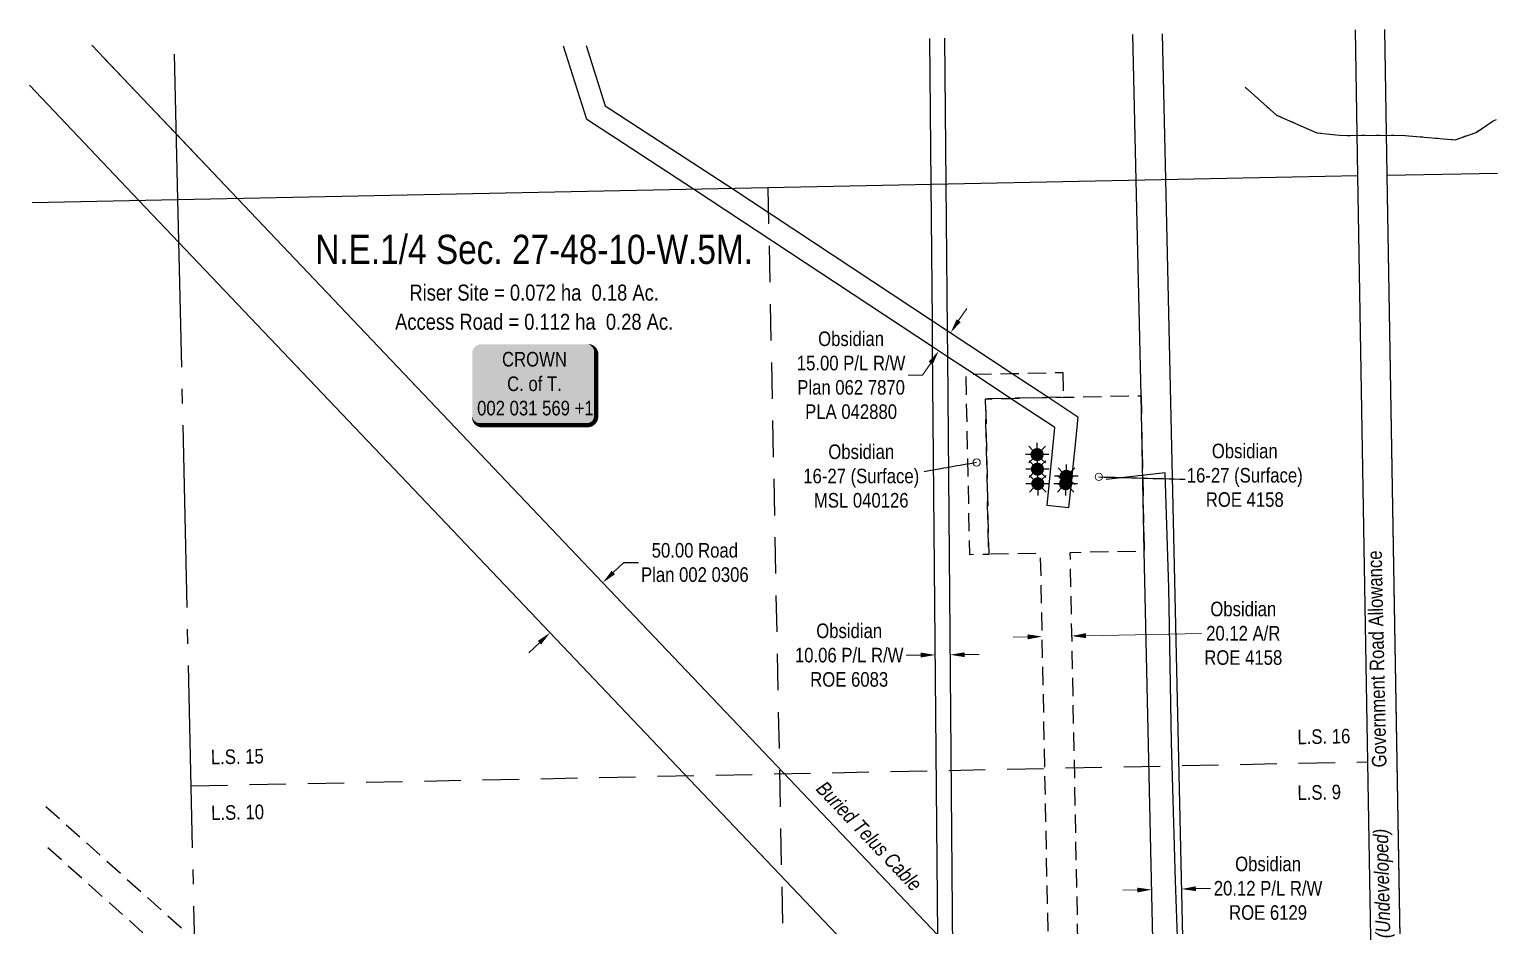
# Model space of a CAD drawing. Extents: x 605540 to 611067, y 5891573 to 5895936.
# Drawn here: x 608235 to 609242, y 5892795 to 5893410 of the extents above; entities that cross this region are included whole.
import ezdxf
from ezdxf.enums import TextEntityAlignment as Align

# ---------------------------------------------------------------- set-up
doc = ezdxf.new("R2010")
doc.units = 0
doc.header["$LTSCALE"] = 5
doc.header["$PDSIZE"] = 0.5
for name, pattern in [('foc-ACCESSROAD', [3.75, 2.5, -1.25]), ('foc-LSD', [8, 5, -3]), ('foc-QUARTERLINE', [33, 25, -3, 2, -3]), ('foc-WHEELTRACKS', [2, 0.4, -1.6])]:
    doc.linetypes.add(name, pattern=pattern)
doc.layers.get('Defpoints').update_dxf_attribs({"color": 9})
for name, color, linetype in [('AS-OWNER', 7, 'Continuous'), ('AS-POWER', 104, 'foc-POWER'), ('AS-TELUS', 224, 'foc-TEL'), ('C-RW', 13, 'Continuous'), ('C-SYMBOL', 7, 'Continuous'), ('C-WS', 13, 'foc-ACCESSROAD'), ('C-WS-S', 8, 'Continuous'), ('L-AREAREQUIRED', 7, 'Continuous'), ('L-AREAWORK', 7, 'Continuous'), ('L-QSEC', 8, 'foc-QUARTERLINE'), ('L-ROAD-T', 7, 'Continuous'), ('L-SEC', 7, 'Continuous'), ('L-SECTION-LSD', 7, 'foc-LSD'), ('L-TITLEDB', 4, 'Continuous'), ('L-TITLEDB-T', 4, 'Continuous'), ('T-WATER-P3', 160, 'foc-WHEELTRACKS')]:
    doc.layers.add(name, color=color, linetype=linetype)
for name, color, linetype, lineweight in [('C-RW-T', 13, 'Continuous', 9), ('C-WS-T', 13, 'Continuous', 9), ('T-TEXT', 48, 'Continuous', 18)]:
    doc.layers.add(name, color=color, linetype=linetype, lineweight=lineweight)
doc.styles.add('100L', font='ARIALN.TTF', dxfattribs={"height": 11})
doc.styles.add('175L', font='ARIALN.TTF', dxfattribs={"height": 20})
doc.styles.add('80', font='ARIALN.TTF', dxfattribs={"height": 10})
doc.styles.add('80CG', font='ARIALN.TTF', dxfattribs={"height": 10})
doc.styles.add('80L', font='ARIALN.TTF', dxfattribs={"height": 10})
doc.styles.add('80LS', font='ARIALNI.TTF', dxfattribs={"height": 10})
doc.styles.add('foc-LtypeFont', font='ARIALN.TTF', dxfattribs={"height": 7.35})
doc.linetypes.add('foc-POWER', pattern='A,6,-1,["P",foc-LtypeFont,S=0.2,R=0,X=-0.625,Y=-0.75],-1.24,4', length=12.24)
doc.linetypes.add('foc-TEL', pattern='A,2,-1,["T",foc-LtypeFont,S=0.2,R=0,X=-0.425,Y=-0.75],-1.24,8', length=12.24)
doc.linetypes.add('foc-TEL-NOLINE', pattern='A,0,-2,["T",foc-LtypeFont,S=0.2,R=0,X=-0.425,Y=-0.75],-10.24', length=12.24)
doc.linetypes.add('foc-TOPO-flowdirection-NOLINE', pattern='A,0,[">",foc-LtypeFont,S=0.3,R=0,X=0,Y=-0.945],-20,[">",foc-LtypeFont,S=0.3,R=0,X=0,Y=-0.945],0', length=20)
doc.dimstyles.new('Compass 5 000', dxfattribs={"dimscale": 5, "dimtxt": 9, "dimasz": 2, "dimexe": 0.2, "dimexo": 0.0625, "dimgap": 0.5, "dimtad": 0, "dimtih": 1, "dimtoh": 1, "dimzin": 0, "dimdsep": 46, "dimtxsty": '80CG', "dimcen": 0.1, "dimse1": 1, "dimse2": 1, "dimclrd": 256, "dimclrt": 256, "dimaunit": 1, "dimadec": 4, "dimazin": 0, "dimtfac": 0.06, "dimtofl": 0, "dimtmove": 0, "dimatfit": 1, "dimfxl": 0.2, "dimtolj": 1, "dimtzin": 0, "dimlwd": -1, "dimarcsym": 0})

# ---------------------------------------------------------------- blocks, each defined once
blk = doc.blocks.new('*D38')
at = {"layer": 'C-RW-T', "transparency": 16777216}
for p, q in [((608872.2, 5893209.9), (608877.7, 5893218.3)), ((608853, 5893180.8), (608847.5, 5893172.4)), ((608847.5, 5893172.4), (608837.5, 5893172.4))]:
    blk.add_line(p, q, dxfattribs=at)
for points in [[(608870.8, 5893210.8), (608873.6, 5893209), (608866.7, 5893201.6)], [(608851.6, 5893181.7), (608854.4, 5893179.9), (608858.5, 5893189.1)]]:
    blk.add_solid(points, dxfattribs=at)
at = {"layer": 'Defpoints', "color": 0, "transparency": 16777216}
for p in [(608822, 5893231.1), (608813.8, 5893218.6), (608858.5, 5893189.1)]:
    blk.add_point(p, dxfattribs=at)
at = {"layer": 'C-RW-T', "transparency": 16777216, "insert": (608798.4, 5893172.4), "char_height": 10, "attachment_point": 5, "style": '80CG'}
blk.add_mtext('\\A1;Obsidian\\P15.00 P/L R/W\\PPlan 062 7870\\PPLA 042880', dxfattribs=at)
blk = doc.blocks.new('*D43')
at = {"layer": 'C-RW-T', "transparency": 16777216}
for p, q in [((608846.2, 5892980.4), (608836.2, 5892980.3)), ((608876.3, 5892980.7), (608886.3, 5892980.8))]:
    blk.add_line(p, q, dxfattribs=at)
for points in [[(608846.2, 5892982.1), (608846.2, 5892978.7), (608856.2, 5892980.5)], [(608876.2, 5892982.3), (608876.3, 5892979), (608866.3, 5892980.6)]]:
    blk.add_solid(points, dxfattribs=at)
at = {"layer": 'Defpoints', "color": 0, "transparency": 16777216}
for p in [(608856.1, 5892987.4), (608866.2, 5892987.5), (608856.2, 5892980.5)]:
    blk.add_point(p, dxfattribs=at)
at = {"layer": 'C-RW-T', "transparency": 16777216, "insert": (608797.1, 5892980.3), "char_height": 10, "attachment_point": 5, "style": '80CG'}
blk.add_mtext('\\A1;Obsidian\\P10.06 P/L R/W\\PROE 6083', dxfattribs=at)
blk = doc.blocks.new('*D45')
at = {"layer": 'C-RW-T', "transparency": 16777216}
for p, q in [((609035, 5892820.1), (609045, 5892820.3)), ((608994.8, 5892819.2), (608984.8, 5892819))]:
    blk.add_line(p, q, dxfattribs=at)
for points in [[(608994.7, 5892820.8), (608994.8, 5892817.5), (609004.8, 5892819.4)], [(609034.9, 5892821.7), (609035, 5892818.4), (609025, 5892819.8)]]:
    blk.add_solid(points, dxfattribs=at)
at = {"layer": 'Defpoints', "color": 0, "transparency": 16777216}
for p in [(609004.6, 5892825.1), (609024.8, 5892825.6), (609025, 5892819.8)]:
    blk.add_point(p, dxfattribs=at)
at = {"layer": 'C-RW-T', "transparency": 16777216, "insert": (609084.5, 5892820.3), "char_height": 10, "attachment_point": 5, "style": '80CG'}
blk.add_mtext('\\A1;Obsidian\\P20.12 P/L R/W\\PROE 6129', dxfattribs=at)
blk = doc.blocks.new('*D52')
at = {"layer": 'C-WS-T', "transparency": 16777216}
for p, q in [((608919.5, 5892992.9), (608909.5, 5892992.7)), ((608959.7, 5892993.7), (609038.9, 5892995.3))]:
    blk.add_line(p, q, dxfattribs=at)
for points in [[(608919.5, 5892994.6), (608919.6, 5892991.2), (608929.5, 5892993.1)], [(608959.6, 5892995.4), (608959.7, 5892992), (608949.7, 5892993.5)]]:
    blk.add_solid(points, dxfattribs=at)
at = {"layer": 'Defpoints', "color": 0, "transparency": 16777216}
for p in [(608929.3, 5893005.5), (608949.4, 5893005.9), (608949.7, 5892993.5)]:
    blk.add_point(p, dxfattribs=at)
at = {"layer": 'C-WS-T', "transparency": 16777216, "insert": (609067.5, 5892995.3), "char_height": 10, "attachment_point": 5, "style": '80CG'}
blk.add_mtext('\\A1;Obsidian\\P20.12 A/R\\PROE 4158', dxfattribs=at)
blk = doc.blocks.new('*D62')
at = {"layer": 'Defpoints', "color": 0, "transparency": 16777216}
for p in [(608628, 5893030.1), (608637.8, 5893019.8), (608601.6, 5892985.4)]:
    blk.add_point(p, dxfattribs=at)
at = {"layer": 'L-TITLEDB-T', "transparency": 16777216}
for p, q in [((608635.2, 5893037), (608642.5, 5893043.9)), ((608642.5, 5893043.9), (608652.5, 5893043.9)), ((608584.5, 5892988.8), (608577.3, 5892982))]:
    blk.add_line(p, q, dxfattribs=at)
for points in [[(608634.1, 5893038.2), (608636.4, 5893035.8), (608628, 5893030.1)], [(608583.4, 5892990.1), (608585.7, 5892987.6), (608591.8, 5892995.7)]]:
    blk.add_solid(points, dxfattribs=at)
at = {"layer": 'L-TITLEDB-T', "transparency": 16777216, "insert": (608691.2, 5893043.9), "char_height": 10, "attachment_point": 5, "style": '80CG'}
blk.add_mtext('\\A1;50.00 Road\\PPlan 002 0306', dxfattribs=at)
blk = doc.blocks.new('*U35')
h = blk.add_hatch(color=255)
edge = h.paths.add_edge_path()
edge.add_line((-36.5, -28.5), (36.5, -28.5))
edge.add_arc((36.5, -22.5), 6, 270, 360)
edge.add_line((42.5, -22.5), (42.5, 21))
edge.add_arc((36.5, 21), 6, 0, 90)
edge.add_line((36.5, 27), (-36.5, 27))
edge.add_arc((-36.5, 21), 6, 90, 180)
edge.add_line((-42.5, 21), (-42.5, -22.5))
edge.add_arc((-36.5, -22.5), 6, 180, 270)
at = {"color": 14, "flags": 128}
blk.add_lwpolyline([(-36.5, -28.5, 3, 3, 0), (36.5, -28.5, 3, 3, 0.414214), (42.5, -22.5, 3, 3, 0), (42.5, 21, 3, 0, 0.414214), (36.5, 27, 0, 0, 0), (-36.5, 27, 0, 0, 0.414214), (-42.5, 21, 0, 0, 0), (-42.5, -22.5, 0, 3, 0.414214)], format="xyseb", close=True, dxfattribs=at)
at = {"color": 14, "style": '80'}
blk.add_attdef('ENTER_TEXT_001', (-26.8, -4.9), '', height=10, dxfattribs=at)
blk = doc.blocks.new('GAS')
h = blk.add_hatch(color=255)
h.dxf.hatch_style = 1
edge = h.paths.add_edge_path()
edge.add_arc((0, 0), 0.9, 0, 360)
for p, q in [((-0.81, 0), (-1.62, 0)), ((-0.57, 0.57), (-1.14, 1.14)), ((0, 0.81), (0, 1.62)), ((0.57, 0.57), (1.14, 1.14)), ((1.62, 0), (0.81, 0)), ((-0.57, -0.57), (-1.14, -1.14)), ((0, -0.81), (0, -1.62)), ((1.14, -1.14), (0.57, -0.57))]:
    blk.add_line(p, q)
blk.add_circle((0, 0), 0.8)

msp = doc.modelspace()

# ---------------------------------------------------------------- linework, layer by layer
at = {"layer": 'AS-POWER', "flags": 128}
msp.add_lwpolyline([(609048.637, 5891597.616), (609045.973, 5891720.697), (609044.102, 5891803.147), (609045.518, 5891873.676), (609040.545, 5891971.321), (609040.765, 5892075.831), (609042.722, 5892137.856), (609042.481, 5892184.259), (609042.08, 5892283.65), (609037.61, 5892383.287), (609032.667, 5892497.356), (609029.562, 5892622.406), (609024.509, 5892729.33), (609021.072, 5892825.351), (609018.269, 5892920.607), (609016.464, 5893026.632), (609013.922, 5893105.485), (608973.355, 5893100.843)], dxfattribs=at)
at = {"layer": 'AS-TELUS', "linetype": 'foc-TEL-NOLINE', "flags": 128}
msp.add_lwpolyline([(609179.901, 5892505.202), (609166.244, 5893309.827)], dxfattribs=at)
at = {"layer": 'C-RW'}
for points in [[(609008.293, 5892662.254), (608999.532, 5893051.701), (608997.349, 5893158.417), (608994.019, 5893306.371), (608991.769, 5893406.308)], [(609011.833, 5893406.717), (609014.069, 5893306.78), (609028.448, 5892664.173)], [(608616.562, 5893398.663), (608629.614, 5893357.427), (608716.546, 5893300.726), (608854.16, 5893209.835), (608864.285, 5893203.148), (608908.995, 5893173.621), (608933.982, 5893157.119), (608953.966, 5893143.922), (608952.277, 5893127.228), (608947.65, 5893081.482), (608932.863, 5893082.977), (608938.273, 5893136.469), (608907.79, 5893156.584), (608882.781, 5893173.085), (608864.445, 5893185.183), (608854.32, 5893191.865), (608690.161, 5893300.19), (608636.692, 5893335.064), (608617.045, 5893347.881), (608601.072, 5893398.348)], [(608862.503, 5893403.675), (608863.391, 5893303.711), (608864.285, 5893203.148), (608864.445, 5893185.183), (608868.067, 5892777.424), (608857.906, 5892788.119), (608854.32, 5893191.865), (608854.16, 5893209.835), (608853.328, 5893303.507), (608852.439, 5893403.469)]]:
    msp.add_lwpolyline(points, dxfattribs=at)
at = {"layer": 'C-WS', "flags": 128}
for points in [[(608943.644, 5893174.33), (608943.992, 5893157.325), (608933.982, 5893157.119), (608907.79, 5893156.584), (608890.634, 5893156.233), (608892.817, 5893049.518), (608879.812, 5893049.251), (608877.282, 5893172.972), (608882.781, 5893173.085), (608908.995, 5893173.621), (608943.644, 5893174.33)], [(608997.349, 5893158.417), (608999.532, 5893051.701), (608948.538, 5893050.658), (608954.981, 5892724.826), (608955.787, 5892685.098), (608935.213, 5892706.754), (608934.854, 5892724.422), (608928.411, 5893050.246), (608892.817, 5893049.518), (608890.634, 5893156.233), (608907.79, 5893156.584), (608933.982, 5893157.12), (608943.992, 5893157.325), (608997.349, 5893158.417)]]:
    msp.add_lwpolyline(points, close=True, dxfattribs=at)
msp.add_lwpolyline([(608245.834, 5892876.452), (608348.016, 5892785.045), (608451.642, 5892692.346), (608460.438, 5892684.895), (608538.792, 5892618.562), (608541.902, 5892615.929), (608684.683, 5892495.041), (608722.145, 5892463.332), (608726.912, 5892459.296), (608730.293, 5892456.555), (608738.578, 5892449.838), (608742.863, 5892446.364), (608751.035, 5892439.736), (608861.801, 5892349.927), (608871.968, 5892341.684), (608893.892, 5892323.908), (608893.788, 5892328.489), (608893.283, 5892350.862), (608942.408, 5892351.973), (608939.4, 5892500.287), (608938.431, 5892548.088), (608938.15, 5892561.955), (608937.948, 5892571.87), (608937.908, 5892573.832), (608937.821, 5892578.132), (608937.669, 5892585.618), (608937.432, 5892597.309), (608936.713, 5892632.759), (608957.287, 5892611.112), (608957.317, 5892609.617), (608957.555, 5892597.927), (608957.794, 5892586.134), (608958.949, 5892529.168), (608959.432, 5892505.384), (608959.527, 5892500.703), (608962.535, 5892352.429), (608981.447, 5892352.857), (608998.316, 5892353.239), (609015.237, 5892353.622), (609016.981, 5892276.539), (609017.201, 5892266.813), (609017.361, 5892259.719), (609017.598, 5892249.274), (609017.789, 5892240.846), (609017.996, 5892231.667), (608985.551, 5892230.932), (608955.921, 5892230.262), (608947.837, 5892230.079), (608896.042, 5892228.907), (608895.688, 5892244.21), (608895.38, 5892258.172), (608895.352, 5892259.396), (608895.044, 5892273.002), (608894.761, 5892285.512), (608894.682, 5892288.998), (608894.49, 5892297.507), (608872.665, 5892315.202), (608862.377, 5892323.544), (608720.531, 5892438.554), (608714.068, 5892443.794), (608712.287, 5892445.3), (608704.222, 5892452.13), (608654.268, 5892494.415), (608438.424, 5892677.16), (608348.641, 5892757.475), (608246.461, 5892848.882)], dxfattribs=at)
at = {"layer": 'L-QSEC'}
for p, q in [((608336.486, 5893293.018), (608334.21, 5893392.91)), ((608354.071, 5892518.247), (608336.486, 5893293.018))]:
    msp.add_line(p, q, dxfattribs=at)
at = {"layer": 'L-SEC'}
for p, q in [((609146.135, 5893309.473), (609144.439, 5893409.419)), ((609166.243, 5893309.882), (609164.547, 5893409.829)), ((608336.486, 5893293.018), (609146.135, 5893309.473)), ((609166.244, 5893309.827), (609242.018, 5893311.198)), ((609179.901, 5892505.202), (609166.244, 5893309.827)), ((608236.41, 5893291.023), (608336.486, 5893293.018))]:
    msp.add_line(p, q, dxfattribs=at)
at = {"layer": 'L-SECTION-LSD'}
for p, q in [((608741.311, 5893301.245), (608757.272, 5892496.551)), ((608345.619, 5892890.642), (609152.964, 5892907.15))]:
    msp.add_line(p, q, dxfattribs=at)
at = {"layer": 'L-TITLEDB'}
for points in [[(608284.17, 5893391.89), (608335.463, 5893337.931), (608377.349, 5893293.846), (608605.88, 5893053.398), (608857.906, 5892788.119)], [(608858.557, 5892714.994), (608569.697, 5893018.943), (608337.155, 5893263.566), (608309.716, 5893292.483), (608234.579, 5893371.551)]]:
    msp.add_lwpolyline(points, dxfattribs=at)
at = {"layer": 'T-WATER-P3', "flags": 128}
msp.add_lwpolyline([(609068.738, 5893370.076), (609090.301, 5893351.04), (609117.858, 5893338.811), (609135.866, 5893337.042), (609175.731, 5893337.244), (609212.925, 5893334.078), (609227.257, 5893339.127), (609239.045, 5893347.16), (609241.2, 5893348.04)], dxfattribs=at)
at = {"layer": 'T-WATER-P3', "linetype": 'foc-TOPO-flowdirection-NOLINE', "flags": 128}
msp.add_lwpolyline([(609068.738, 5893370.076), (609090.301, 5893351.04), (609117.858, 5893338.811), (609135.866, 5893337.042), (609175.731, 5893337.244), (609212.925, 5893334.078), (609227.257, 5893339.127), (609239.045, 5893347.16), (609241.2, 5893348.04)], dxfattribs=at)

# ---------------------------------------------------------------- block references
at = {"layer": 'AS-OWNER'}
ref = msp.add_blockref('*U35', (608580.941, 5893166.669), dxfattribs=at)
ref.add_attrib('ENTER_TEXT_001', 'CROWN', (608558.881, 5893178.441), dxfattribs={"layer": '0', "color": 14, "height": 10, "style": '80'})
ref.add_attrib('ENTER_TEXT_002', 'C. of T.', (608562.377, 5893161.597), dxfattribs={"layer": '0', "color": 14, "height": 10, "style": '80'})
ref.add_attrib('ENTER_TEXT_003', '002 031 569 +1', (608541.794, 5893144.89), dxfattribs={"layer": '0', "color": 14, "height": 10, "style": '80'})
at = {"layer": 'C-WS-S', "xscale": 4.997965, "yscale": 4.997965, "zscale": 4.997965}
for p in [(608926.051, 5893118.002), (608926.279, 5893107.995), (608926.506, 5893097.988), (608945.622, 5893097.979), (608946.107, 5893103.107)]:
    msp.add_blockref('GAS', p, dxfattribs=at)

# ---------------------------------------------------------------- texts
at = {"layer": 'AS-TELUS', "linetype": 'foc-TEL-NOLINE', "insert": (608810.819, 5892856.111), "char_height": 9.99593, "width": 97.19549, "attachment_point": 5, "rotation": 313.532474, "style": '80CG'}
msp.add_mtext('\\A1;{\\fArial Narrow|b0|i1|c0|p34;Buried Telus Cable}', dxfattribs=at)
at = {"layer": 'C-SYMBOL', "color": 3, "style": '175L'}
msp.add_text('N.E.1/4 Sec. 27-48-10-W.5M.', height=19.99186, dxfattribs=at).set_placement((608580.941, 5893242.845), align=Align.BOTTOM_CENTER)
at = {"layer": 'C-WS-T', "char_height": 9.99593, "width": 78.9628, "attachment_point": 5, "style": '80CG'}
for s, insert in [('\\A1;Obsidian\\P16-27 (Surface)\\PMSL 040126', (608805.367, 5893103.221)), ('\\A1;Obsidian\\P16-27 (Surface)\\PROE 4158', (609068.511, 5893103.728))]:
    msp.add_mtext(s, dxfattribs=dict(at, insert=insert))
at = {"layer": 'L-AREAREQUIRED', "color": 5, "style": '100L'}
msp.add_text('Riser Site = 0.072 ha  0.18 Ac.', height=10.99552, dxfattribs=at).set_placement((608580.941, 5893220.354), align=Align.BOTTOM_CENTER)
at = {"layer": 'L-AREAWORK', "color": 5, "style": '100L'}
msp.add_text('Access Road = 0.112 ha  0.28 Ac.', height=10.99552, dxfattribs=at).set_placement((608580.941, 5893200.362), align=Align.BOTTOM_CENTER)
at = {"layer": 'L-ROAD-T', "style": '80L'}
msp.add_text('Government Road Allowance', height=9.99593, rotation=91.279728, dxfattribs=at).set_placement((609159.154, 5892977.714), align=Align.MIDDLE_CENTER)
at = {"layer": 'L-SECTION-LSD', "insert": (609104.532, 5892929.14), "char_height": 9.9959, "attachment_point": 1, "rotation": 1.166255, "style": '100L', "bg_fill": 3, "box_fill_scale": 1.5, "bg_fill_color": 256, "bg_fill_transparency": 0}
msp.add_mtext_dynamic_manual_height_columns('L.S. 16', width=36.94144, gutter_width=55, heights=[0], dxfattribs=at)
at = {"layer": 'T-TEXT', "style": '80LS'}
msp.add_text('(Undeveloped)', height=9.99593, rotation=91.279728, dxfattribs=at).set_placement((609162.596, 5892823.627), align=Align.MIDDLE_CENTER)

# ---------------------------------------------------------------- dimensions: what is measured, and where the dimension line sits
at = {"layer": 'C-RW-T'}
dim = msp.add_linear_dim(base=(608858.48, 5893189.12), p1=(608822.035, 5893231.053), p2=(608813.814, 5893218.594), angle=236.580117, text='Obsidian\\P15.00 P/L R/W\\PPlan 062 7870\\PPLA 042880', dimstyle='Compass 5 000', dxfattribs=at)
dim.commit()
dim.dimension.update_dxf_attribs({"geometry": '*D38', "text_midpoint": (608798.379, 5893172.427), "dimtype": 161})
for p1, p2, distance, text, picture, middle in [((608866.201, 5892987.477), (608856.136, 5892987.388), 6.89, 'Obsidian\\P10.06 P/L R/W\\PROE 6083', '*D43', (608797.112, 5892980.32)), ((609004.63, 5892825.1), (609024.837, 5892825.553), -5.704, 'Obsidian\\P20.12 P/L R/W\\PROE 6129', '*D45', (609084.499, 5892820.297))]:
    dim = msp.add_aligned_dim(p1=p1, p2=p2, distance=distance, text=text, dimstyle='Compass 5 000', dxfattribs=at)
    dim.commit()
    dim.dimension.update_dxf_attribs({"geometry": picture, "text_midpoint": middle})
at = {"layer": 'C-WS-T'}
dim = msp.add_linear_dim(base=(608949.668, 5892993.503), p1=(608929.296, 5893005.487), p2=(608949.423, 5893005.884), angle=1.13276, text='Obsidian\\P20.12 A/R\\PROE 4158', dimstyle='Compass 5 000', dxfattribs=at)
dim.commit()
dim.dimension.update_dxf_attribs({"geometry": '*D52', "text_midpoint": (609067.451, 5892995.268), "dimtype": 161})
at = {"layer": 'L-TITLEDB-T'}
dim = msp.add_aligned_dim(p1=(608601.578, 5892985.397), p2=(608637.795, 5893019.805), distance=14.263, text='50.00 Road\\PPlan 002 0306', dimstyle='Compass 5 000', dxfattribs=at)
dim.commit()
dim.dimension.update_dxf_attribs({"geometry": '*D62', "text_midpoint": (608691.206, 5893043.92)})

# ---------------------------------------------------------------- leaders
at = {"layer": 'C-WS-T', "path_type": 1}
for points in [[(608884.55, 5893112.547), (608848.521, 5893106.193)], [(608968.418, 5893102.699), (609027.731, 5893101.052)]]:
    msp.add_leader(points, dimstyle='Compass 5 000', override={"dimasz": 1, "dimldrblk": 'DotBlank'}, dxfattribs=at)

# ---------------------------------------------------------------- next in the draw order: linework, layer by layer
at = {"layer": 'L-SEC'}
msp.add_line((609159.793, 5892504.837), (609146.135, 5893309.464), dxfattribs=at)

# ---------------------------------------------------------------- next in the draw order: texts
at = {"layer": 'L-SECTION-LSD', "attachment_point": 1, "rotation": 1.166255, "style": '100L', "bg_fill": 3, "box_fill_scale": 1.5, "bg_fill_color": 256, "bg_fill_transparency": 0}
for s, width, insert, char_height in [('\\pi1.8601;L.S. 15', 36.85945, (608357.151, 5892915.308), 9.99593), ('L.S. 9', 30.52728, (609104.532, 5892890.871), 9.9959), ('\\pi2.0433;L.S. 10', 36.95405, (608357.151, 5892877.039), 9.99593)]:
    msp.add_mtext_dynamic_manual_height_columns(s, width=width, gutter_width=55, heights=[0], dxfattribs=dict(at, insert=insert, char_height=char_height))

# ---------------------------------------------------------------- next in the draw order: linework, layer by layer
at = {"layer": 'AS-TELUS', "linetype": 'foc-TEL-NOLINE', "flags": 128}
msp.add_lwpolyline([(608277.429, 5893398.982), (608377.349, 5893293.846), (608605.88, 5893053.398), (608857.906, 5892788.119), (608935.212, 5892706.753), (608980.954, 5892658.609)], dxfattribs=at)

doc.saveas('drawing.dxf')
